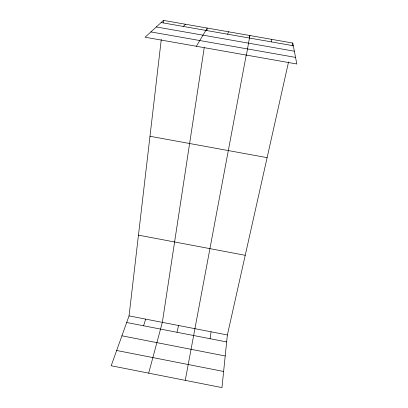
<?xml version="1.0" encoding="UTF-8"?>
<svg xmlns="http://www.w3.org/2000/svg" width="408" height="408" viewBox="0 0 408 408"><rect width="100%" height="100%" fill="white"/><g stroke="black" fill="none" stroke-linecap="round" stroke-linejoin="round"><path stroke-width="0.61" d="M288.558 61.94L227.378 334.968L221.962 387.6L111.185 365.752L129.045 315.899L161.262 39.484M163.2 22.863L163.486 20.4L292.791 43.054L296.815 63.995L145.095 37.225L163.486 20.4M210.079 338.711L211.069 331.806M204.224 47.69L162.343 322.356L148.68 373.147M206.846 30.518L207.218 28.06L196.365 46.267M246.432 55.105L249.89 35.537L249.431 37.985M185.237 380.358L246.213 55.1M292.108 46.099L292.791 43.054M177.016 332.285L178.556 325.497M143.591 325.788L145.676 319.122M227.608 34.211L228.526 31.793M183.452 26.464L185.324 24.225M161.135 22.552L293.306 45.732M156.32 26.959L294.357 51.209M150.889 31.926L295.545 57.395M149.981 136.272L267.113 157.651M138.46 235.141L245.228 255.301M129.045 315.899L227.378 334.968M126.679 322.504L226.659 341.935M121.91 335.81L225.216 355.98M116.657 350.477L223.62 371.469M271.31 39.29L271.345 41.881"/></g></svg>
